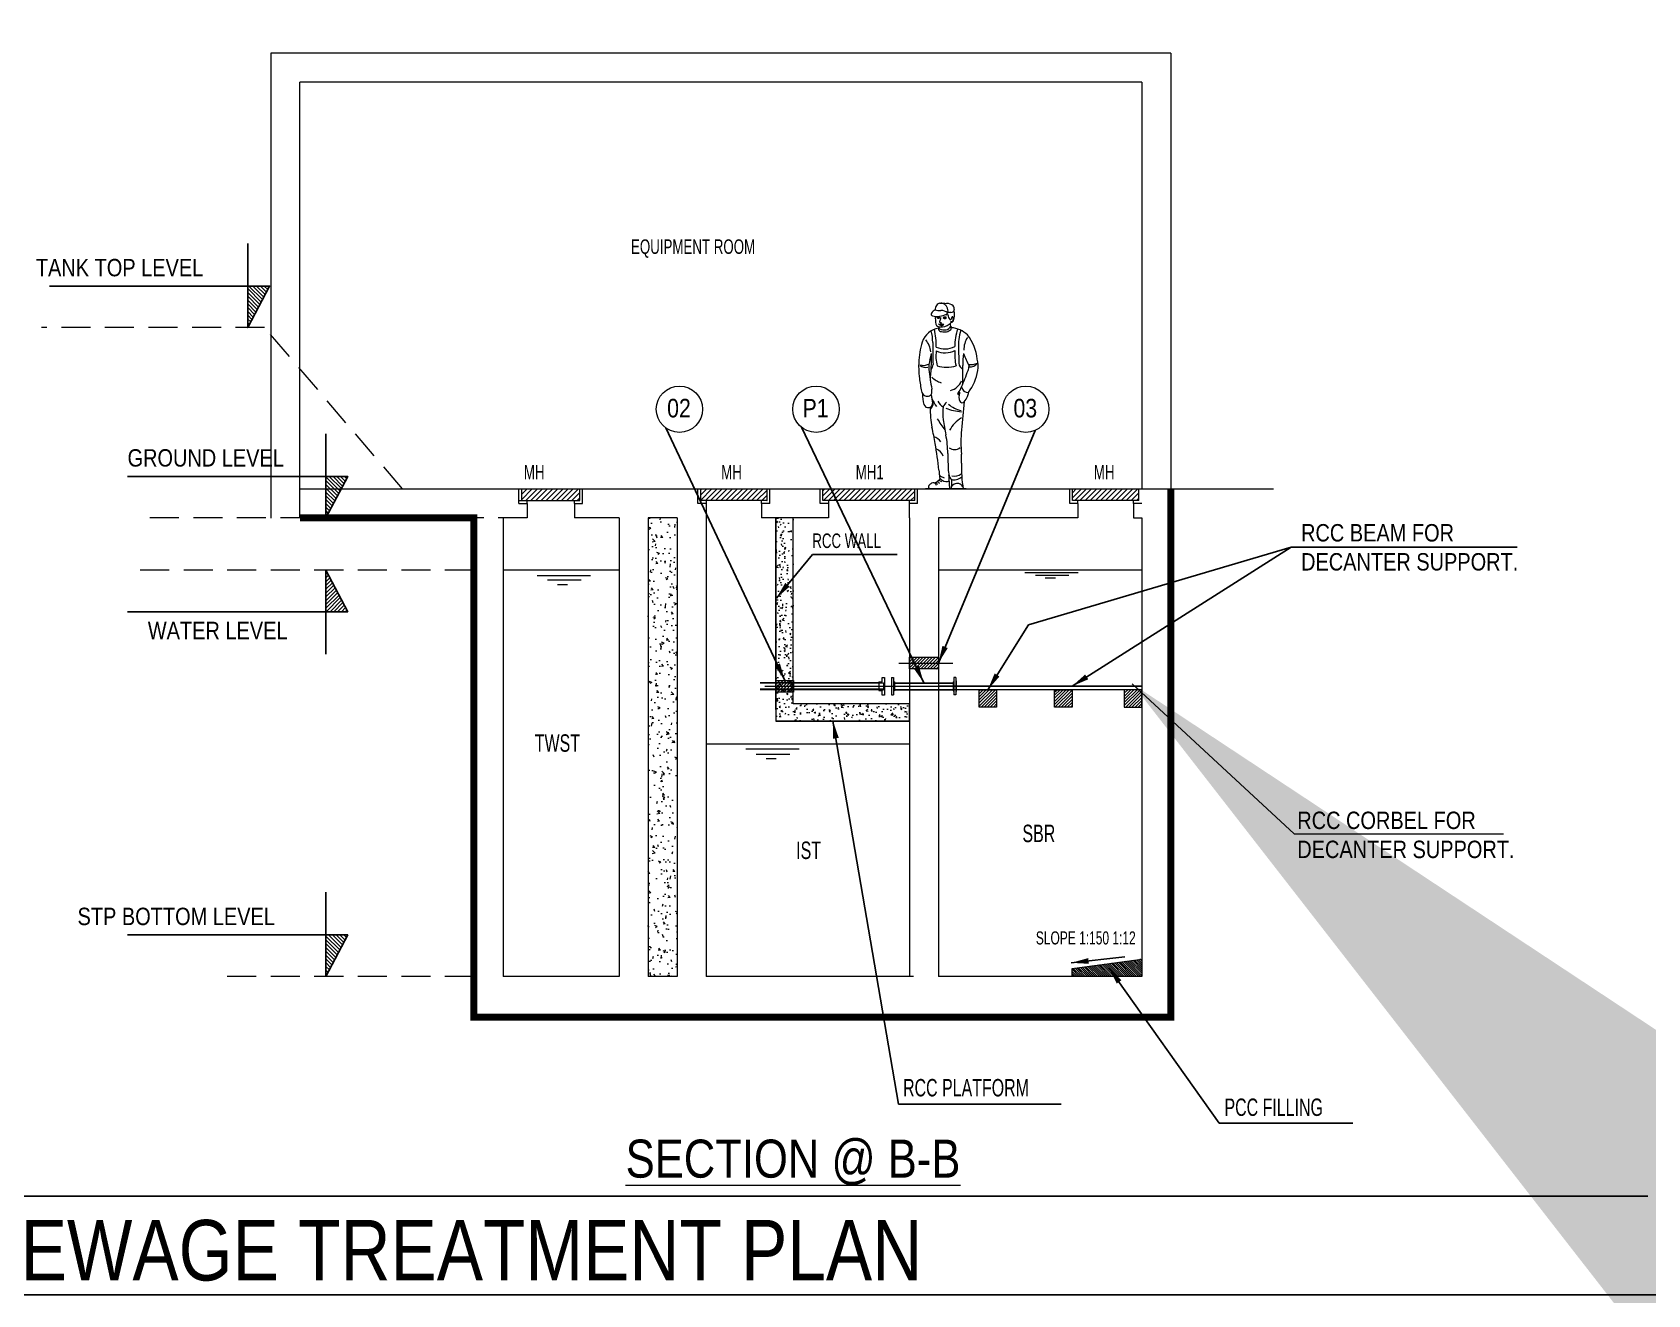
# Model space of a CAD drawing. Header units: metres. Extents: x 385023 to 385532, y 1408468 to 1408621.
# Drawn here: x 385059.94 to 385095.2, y 1408468.84 to 1408496.41 of the extents above; entities that cross this region are included whole.
import ezdxf
from ezdxf.enums import TextEntityAlignment as Align

# ---------------------------------------------------------------- set-up
doc = ezdxf.new("R2010")
doc.units = ezdxf.units.M
doc.header["$MEASUREMENT"] = 0
for name, pattern in [('CENTER', [50.79999999999998, 31.75, -6.349999999999998, 6.349999999999998, -6.349999999999998]), ('CENTER2', [1.125, 0.75, -0.125, 0.125, -0.125]), ('DASHED', [0.75, 0.5, -0.25]), ('HIDDEN', [0.375, 0.25, -0.125])]:
    doc.linetypes.add(name, pattern=pattern)
doc.layers.add('Dim', color=1, linetype='Continuous')
doc.layers.add('SDA_LEVELS', color=20, linetype='Continuous')
for name, color, linetype, lineweight in [('MEP INPUT', 3, 'Continuous', 0), ('SDA_X LINES', 8, 'HIDDEN', 9), ('STP', 7, 'Continuous', 30)]:
    doc.layers.add(name, color=color, linetype=linetype, lineweight=lineweight)
doc.styles.add('AR', font='ARIALN.TTF')
doc.styles.add('Roman', font='ARIALN.TTF')
doc.styles.add('ROMANS', font='ARIALN.TTF', dxfattribs={"height": 350})
doc.styles.get("Standard").update_dxf_attribs({"font": 'ARIALN.TTF', "height": 0.35})
doc.styles.add('style2', font='ARIALN.TTF', dxfattribs={"height": 8})
doc.dimstyles.new('ISO-25', dxfattribs={"dimtxt": 2.5, "dimasz": 2.5, "dimexe": 1.25, "dimexo": 0.625, "dimtad": 1, "dimtxsty": 'Standard', "dimcen": 2.5, "dimadec": 0, "dimazin": 2, "dimtfac": 1, "dimtdec": 0, "dimtofl": 0, "dimtmove": 0, "dimatfit": 0, "dimfxl": 0, "dimtzin": 0, "dimarcsym": 0})
doc.dimstyles.new('STANDARD_WS', dxfattribs={"dimtxt": 200, "dimasz": 220, "dimexe": 100, "dimexo": 100, "dimgap": 100, "dimtad": 0, "dimtih": 1, "dimtoh": 1, "dimdec": 0, "dimzin": 0, "dimdsep": 46, "dimtxsty": 'Standard', "dimcen": 0.09, "dimclrd": 5, "dimclre": 5, "dimclrt": 5, "dimadec": 0, "dimazin": 0, "dimtfac": 1, "dimtdec": 0, "dimtofl": 0, "dimtmove": 0, "dimatfit": 3, "dimfxl": 0, "dimtolj": 1, "dimtzin": 0, "dimlwd": -1, "dimlwe": -1, "dimarcsym": 0})
pattern_1 = [(45, (0, -20.77518486228473), (-0.0220970869120796, 0.0220970869120796), [])]
pattern_2 = [(45, (0, -20.77518486228473), (-0.0132582521472478, 0.0132582521472478), [])]

# ---------------------------------------------------------------- blocks, each defined once
blk = doc.blocks.new('A$C78111131')
at = {"layer": 'SDA_LEVELS'}
h = blk.add_hatch(dxfattribs=at)
h.set_pattern_fill('ANSI31', color=256, scale=10, style=0)
h.set_pattern_definition([(45, (-258.7326897261664, 0), (-22.45064030267288, 22.45064030267288), [])])
h.paths.add_polyline_path([(-258.7326897261664, 491.3862268441588), (0, 1.137e-13), (0, 491.3862268441588)])
blk.add_lwpolyline([(0, 995.4581266079331), (0, 0), (-258.7326897261664, 491.3862268441588), (2344.986231442075, 491.3862268441588)], dxfattribs=at)
blk = doc.blocks.new('*U575')
for p, q in [((-26.00000000000003, -46.04999999999999), (-26.00000000000003, 46.04999999999999)), ((-24.00000000000006, 46.04999999999999), (-26.00000000000003, 46.04999999999999)), ((-24.00000000000003, 75), (-6.500000000000013, 75)), ((-24.00000000000006, -75), (-24.00000000000003, 75)), ((-6.500000000000028, -75), (-6.500000000000013, 75)), ((0, 39), (-6.500000000000013, 39)), ((-1.42e-14, -39), (0, 39)), ((-24.00000000000003, -46.04999999999999), (-26.00000000000003, -46.04999999999999)), ((-24.00000000000006, -75), (-6.500000000000028, -75)), ((-1.42e-14, -39), (-6.500000000000013, -39))]:
    blk.add_line(p, q)
blk = doc.blocks.new('PUDD')
at = {"color": 1, "linetype": 'CENTER', "ltscale": 50}
blk.add_line((844932.9942566887, 20616.5), (845642.9942566886, 20616.5), dxfattribs=at)
at = {"color": 0}
for p, q in [((845053.9658221734, 20646.5), (845559.6812576784, 20646.5)), ((845053.9658221734, 20643.5), (845559.6812576784, 20643.5)), ((845053.9658221734, 20589.5), (845559.6812576784, 20589.5)), ((845053.9658221734, 20586.5), (845559.6812576784, 20586.5))]:
    blk.add_line(p, q, dxfattribs=at)
at = {"xscale": -1, "rotation": 180}
blk.add_blockref('*U575', (845053.9658221734, 20616.50000000001), dxfattribs=at)
at = {"rotation": 180}
blk.add_blockref('*U575', (845559.6812576784, 20616.50000000001), dxfattribs=at)
blk = doc.blocks.new('fl 50')
at = {"color": 7}
for p, q in [((408419.0659637806, -361115.1868410292), (408419.0659637806, -360963.1868410292)), ((408466.0659637806, -361009.1868410292), (408426, -361009.1868410292)), ((408426, -361069.1868410292), (408426, -361009.1868410292)), ((408466.0659637806, -361069.1868410292), (408426, -361069.1868410292)), ((408466.0659637806, -361001.1868410292), (408439.0659637804, -361001.1868410292)), ((408466.0659637806, -361077.186841029), (408439.0659637804, -361077.186841029)), ((408466.0659637806, -361077.186841029), (408466.0659637806, -361001.1868410292))]:
    blk.add_line(p, q, dxfattribs=at)
at = {"color": 1, "linetype": 'CENTER2', "ltscale": 20}
blk.add_line((408493.5, -361039.1868410292), (408397, -361039.1868410292), dxfattribs=at)
at = {"color": 7}
blk.add_lwpolyline([(408439.0659637804, -361077.186841029), (408439.0659637804, -361115.1868410292), (408419.0659637806, -361115.1868410292), (408419.0659637806, -360963.1868410292), (408439.0659637804, -360963.1868410292), (408439.0659637804, -361001.1868410292)], dxfattribs=at)
blk = doc.blocks.new('MAN')
at = {"color": 8}
for p, q in [((74572.83054678938, 30704.60762695648), (74573.83460982569, 30691.80808009818)), ((74490.59972889215, 29942.98294976406), (74484.89818910934, 29952.97908446618)), ((74497.3605704052, 29933.54652690567), (74490.59972889215, 29942.98294976406)), ((74508.02321959153, 29941.58406328276), (74504.34699039586, 29946.22263985739)), ((74423.82952017017, 28979.97103080392), (74834.87467604557, 28979.97103080392))]:
    blk.add_line(p, q, dxfattribs=at)
at = {"color": 8, "extrusion": (0, 0, -1)}
for centre, major_axis, ratio, start_param, end_param in [((74695.50963100657, 30736.76489709929), (-44.1956950712152, 148.7653192540861), 0.9999999999620216, 4.586896136414224, 5.260751275617647), ((74615.62660595827, 30785.3794132942), (50.93492058524194, 50.93492058524194), 0.9999999999836391, 3.861124234198206, 4.491729251765133), ((74576.14481529644, 30792.40873208881), (24.37181625234363, 24.37181625234363), 0.9999999999662543, 2.28997806030963, 3.578478977191923), ((74625.46984808572, 30739.33568795264), (77.9540048646684, 77.9540048646684), 0.999999999987638, -1.481497640355314, -0.8161739926651543), ((74583.68011948891, 30642.57160479814), (6.141557467012128, 115.4019269551334), 0.9999999996838548, -0.0986538682415241, 0.1617572077051983), ((74694.49213302188, 30768.64006868802), (-86.90432606711569, 6.727444999624442), 0.9999999999491866, -0.2288414771098453, 0.460166979779531), ((74589.65591171064, 33985.46260980011), (-70.22190293529799, 3135.316826757207), 0.9999999986396264, 3.132002930635366, 3.153647602032589), ((74678.86168894783, 30787.45734878868), (-44.8706829808966, 44.8706829808966), 0.99999999995235, 0.2072780567903942, 0.8217725723852961), ((74688.99809357576, 30950.54482590832), (-18.53477611492075, 173.5211591217125), 0.999999999823716, 2.964839519357294, 3.306229717259541), ((74688.30621286161, 30825.89600982197), (-17.76293491534867, 17.76293491534867), 0.9999999998692712, 0.8505195720134786, 1.57827466569022), ((74694.76654421218, 30697.37729892374), (68.02190322483915, 68.02190322483915), 0.9999999998795701, -0.3287158212160055, 0.2010285932333786), ((73991.44812461414, 30414.27655793593), (-88.73450485672512, 540.7904659609893), 0.9999999999258601, 1.405172646072271, 1.73558163625608), ((74609.40211304702, 30695.23898318649), (39.43425625529121, 39.43425625529122), 0.9999999999790476, 3.26053402843363, 4.121410803900761), ((74570.98151127303, 30665.021059739), (-4.870796227001465, 4.870796227001465), 0.9999999999788798, 3.050427072187927, 4.831330355275236), ((74603.40874957347, 30600.90821305715), (20.50735268383352, 20.50735268383352), 0.9999999999950638, 2.998653840473536, 4.173925498723238), ((74633.40457603388, 30696.82639041782), (-48.59977003816948, 48.59977003816948), 0.9999999998764559, 4.484423250239108, 4.929114846543074), ((74568.44871189684, 30667.12955651671), (-7.201121457076492, 7.201121457076492), 0.9999999997983876, 1.939881402595374, 3.050427072242228), ((74579.76262763568, 30620.33877560735), (-1.008660147477729, 1.008660147477729), 0.9999999942578719, 5.560477705227591, 8.891291712059246), ((74512.73766063206, 30642.15300764382), (-50.84749603717522, 50.84749603717522), 0.9999999999765748, 2.262558668862598, 2.669602497160653), ((74632.4371794337, 30636.84780482442), (-38.17982221123502, 38.179822211235), 0.9999999999972768, 4.023052667065176, 5.180132548530311), ((74547.08004991763, 30731.6303231144), (-43.22440764858236, 43.22440764858236), 0.999999999994676, 2.279473849110075, 3.223737017254247), ((74673.20851015166, 30731.21438858897), (31.50666330683224, 115.7755217860844), 0.9999999999716042, 2.771733008623879, 3.563596126602611), ((74619.70875099352, 30771.93059797451), (26.50333724829352, 26.50333724829352), 0.9999999999566954, 2.020721153338418, 2.673092642417676), ((74639.82977532834, 30680.21055113763), (-6.246507775018785, 29.98365288822366), 0.9999999998311068, -0.4065315559453207, 0.5318245044206606), ((74638.84725418179, 30717.29211274773), (-14.49503610361623, 14.49503610361623), 0.9999999999641856, 3.521600025322737, 4.871720917124544), ((74718.16361450827, 30925.38285397604), (9.63390134430315, 207.6181853320133), 0.9999999999887632, 2.873832924119013, 3.565037216303849), ((74640.99359871313, 30702.89414331928), (-4.296526667531574, 4.296526667531574), 0.9999999997005319, 5.497787143632404, 11.78097245081199), ((74628.56484504842, 30732.87628926948), (-27.58801589557677, 27.58801589557677), 0.999999999950009, 3.147931415816303, 3.436840914433897), ((74671.70499652304, 30703.22507805988), (48.25217377254967, 48.25217377254967), 0.9999999999806723, 1.889185754266573, 2.711190811461968), ((74769.03141078778, 30886.20591537893), (117.1524016517239, 178.4679651941462), 0.999999992686553, 3.118796746032403, 3.154129064792416), ((74552.99311464891, 30611.93112888426), (135.2909599071003, 62.26633134561231), 0.999999998684088, -0.0427243050843185, 0.0682620709444593), ((74687.29936393403, 30658.80884004996), (-33.20431713344008, 33.20431713344008), 0.9999999999625774, 2.774551722555569, 3.961409461741117), ((74562.95930514537, 30879.73239984602), (-150.9561191234626, 150.9561191234626), 0.9999999943799162, 3.270762584019712, 3.306094902702154), ((74712.77275786042, 30735.52158291504), (27.5880158948293, 27.5880158948293), 0.9999999989357924, 2.783537372951221, 3.072446871828013), ((74687.41913340666, 30663.00191677973), (3.628526214732115, 3.628526214732115), 0.9999999998847481, 0.4223233044719138, 1.753201888404401), ((74704.83564254323, 30682.25263485178), (-21.65684995263269, 21.65684995263269), 0.9999999999863659, 0.3961592613922582, 1.334515321675061), ((74702.58333566651, 30705.09592972935), (4.296526668258903, 4.296526668258903), 0.999999999591876, 3.926990817191303, 10.21017612437089), ((74703.48877497256, 30719.32275094331), (-14.49503610341083, 14.49503610341083), 0.9999999999430268, 2.919453697329045, 4.26957458918193), ((74716.85914191656, 30611.97576827795), (14.00610690459504, 14.00610690459504), 0.999999999974484, 3.355413540966405, 3.9713057984412), ((74701.11331545055, 30601.57853736222), (-0.8731608826111571, 0.4157617401898225), 0.9999999564806644, -0.7793245077411293, 2.340266674397581), ((74668.26730722988, 30594.36636639998), (-24.70860166473901, 24.70860166473901), 0.9999999999516809, 2.330746508605875, 2.773808693812077), ((74684.47518017754, 30595.37406940997), (13.2401700192613, 13.2401700192613), 0.99999999992181, 0.4284641965936214, 0.791730258633138), ((75471.64986388065, 30429.61498692498), (43.36755521709427, 743.7269642565393), 0.9999999999945444, 4.624794068841144, 4.8691193738685), ((74449.3172552833, 30693.96273535357), (202.2874009746174, 202.2874009746174), 0.999999999994157, 0.7006651297614219, 0.9761199238649408), ((74759.80115217768, 30740.39324425772), (-12.88628957055206, 12.88628957055206), 0.9999999999411416, 1.771824919992243, 3.705599838162098), ((74185.76034817897, 30372.91769432143), (243.6951679592214, 100.1902971210885), 0.9999999999604292, -0.1424325171005951, 0.3711208767228937), ((73916.37303943053, 30412.40045133472), (580.9336270360948, 78.84425295857339), 0.9999999999462228, -0.151377388768299, 0.1667830549648472), ((74638.29120171307, 30657.16831823491), (22.05588373483895, 92.52885932332651), 0.9999999999294151, 2.908352722405888, 3.489234242935989), ((74638.39451580548, 30792.92915588483), (-20.01905049774659, 230.0125936298043), 0.9999999997435184, 3.034463089974723, 3.229169469146346), ((74678.26653146422, 30589.92957064003), (-16.97330458389475, 16.97330458389475), 0.9999999999578773, 2.773808693817394, 3.733045438453007), ((67685.79172699392, 30458.77380879835), (7075.933409557342, 44.56978528650067), 0.9999999998857064, 0.0070414808881218, 0.0382225739806679), ((75293.9722015863, 30453.12261187337), (31.58093428600277, 531.1707983111581), 0.9999999999180693, 4.653746339529895, 4.881637296602467), ((75009.04842235759, 30332.43038194865), (-193.6277871943664, 126.0224286286865), 0.9999999999816752, -0.4532120353224086, 0.1231747785921646), ((74518.42267928325, 30218.84220236406), (-152.4780471321363, 152.4780471321363), 0.999999999997278, 5.279276169547164, 5.822662365306857), ((73546.44074637123, 30682.05808816903), (-874.2622372119587, 411.2890066348565), 0.9999999998321882, 3.059722393352013, 3.200414061848339), ((73921.02862268739, 30252.91939416394), (64.58841135313804, 534.1936223637464), 0.999999999991684, 1.281058336549225, 1.503030105852556), ((58231.39737681166, 30912.72283935041), (571.0049028100605, 16269.19564446215), 0.9999999986027216, 1.567600804816707, 1.576694461232794), ((74095.31646407448, 30328.05333343387), (-442.7819008451755, 40.13090824231198), 0.9999999999565526, 2.946676876028594, 3.296652219869702), ((74636.87361883982, 30572.59436879546), (-156.7515888610522, 156.7515888610521), 0.999999999997996, 3.509893829392185, 4.391892913483361), ((74639.32717030175, 30624.52746157959), (-211.1881860658231, 100.3686823270445), 0.999999999989996, 3.8844784534234, 4.709973592591333), ((74289.52289371431, 30320.74687284656), (-435.16400135139, 64.45798725963495), 0.9999999999609216, 2.88252708420777, 3.225555816639952), ((75430.70374642365, 30490.73279841111), (-176.7075416686422, 650.6228186949468), 0.9999999998436369, 4.665351679130429, 4.757761055912118), ((74556.2723373273, 30208.46950905636), (-82.6901291270038, 230.2700018119995), 0.9999999999771424, 1.603318089644008, 2.014445233456886), ((74392.71600346692, 30314.63599474594), (75.30983177244016, 75.30983177244016), 0.9999999999635684, 2.320816647382554, 3.238652914528608), ((74382.78524627961, 30421.56247736752), (-186.1399156870141, 32.58820974933277), 0.9999999999412152, 4.434432683131932, 4.931808922775752), ((74568.46122727223, 30235.51294822112), (-36.95974186169376, 170.1661935307362), 0.9999999999126602, 4.559469672431244, 4.837548730023006), ((76170.73636186548, 30775.84786792338), (1739.077318555574, 673.4747377178853), 0.9999999998694504, 3.086721003682948, 3.181937027017203), ((76466.89016965457, 30139.40492567845), (2010.134051496178, 27.9750891128302), 0.9999999998160995, 3.103550962492226, 3.197925951883866), ((74424.52957417496, 30248.73972830043), (34.04076529443341, 63.98145321658268), 0.9999999999653048, 1.122826611076113, 2.187220761042071), ((74622.16819188424, 30527.10861172393), (0, 321.6181720825842), 0.9999999999848366, 2.839850027910092, 3.443335279269493), ((74829.35243191809, 30230.64618858561), (50.29551310722486, 50.29551310722486), 0.9999999999494124, 3.1673598162275, 3.95891468898886), ((72632.64582295768, 30399.31875809148), (-2152.099237846246, 333.1821642860508), 0.9999999999361041, 3.086884422299444, 3.179093230704459), ((74852.78342885576, 30329.38824879617), (-103.055135789831, 19.72329769678607), 0.9999999999764804, 4.160856688189795, 5.021202037725677), ((74834.68083744921, 30284.88268446602), (-57.54228646477724, 57.54228646477722), 0.9999999999983544, 3.207952975792365, 4.241742992245024), ((72788.55677901262, 30343.21562385425), (-2102.636491236713, 280.835351831155), 0.9999999997074744, 3.117704191347385, 3.182454918488333), ((74023.50399829129, 30216.33556880668), (-879.9069162130928, 5.41857033102825), 0.9999999999291991, 3.096204912224495, 3.253504422922233), ((74405.24577658303, 30018.76136720978), (-47.34996284419518, 47.34996284419518), 0.9999999999730793, 2.520892313404521, 3.992592980746823), ((74534.15891660616, 29963.83419981093), (130.374899357943, 30.22356374313218), 0.9999999998224693, 2.970138470402527, 3.280416335727398), ((74625.30093236877, 30133.13208889083), (118.4356760254636, 118.4356760254636), 0.9999999999975961, 2.609586122075569, 3.537965975872829), ((74757.92188916408, 30121.98659280181), (-218.1664461405485, 218.1664461405485), 0.9999999999814916, 4.891677268680215, 5.119404489317131), ((74503.17167774827, 29936.84495321527), (4.795655455357366, 4.79565545535737), 0.9999999999331868, 0.011722521612819, 1.822244089721524), ((74863.64526993275, 29967.71149625495), (92.91575340865215, 17.91693979232513), 0.9999999999104491, 2.93976882814892, 3.523182967449808), ((74542.3665627116, 29928.38788908587), (48.81509912112364, 319.1100941081549), 0.9999999999443954, 1.384886478725945, 1.728593217887693), ((74591.16872662544, 29987.88723278657), (-138.3868062227376, 138.3868062227376), 0.9999999999750816, 4.765322862273608, 5.098536304829488), ((50212.29280173458, 27379.93468529225), (24242.67564883147, 2370.967567694046), 0.9999999995075808, -0.0044461738519621, 0.007284501178380001), ((74432.17192838392, 30295.62358455599), (528.1726936473766, 108.9246482308121), 0.9999999999413419, 1.399565479611518, 1.699667296593574), ((74504.24411843023, 29940.49108089), (6.914118290860936, 6.914118290860936), 0.9999999999795172, 2.110404680665303, 3.137180944353692), ((74602.60082760133, 29913.94178585202), (84.0606698996791, 84.0606698996791), 0.9999999999869008, 1.207153315870292, 1.897356447951557), ((74173.75287932955, 29738.76179761678), (-39.44617940768248, 484.7599884477257), 0.9999999999474608, 1.510478784865093, 1.778449834662983), ((74429.035013991, 30024.84624557808), (258.1094084141777, 258.1094084141777), 0.9999999999954386, 1.177774649414904, 1.416213056292545), ((74833.05828072554, 29845.95638848894), (-54.48018980766273, 54.48018980766273), 0.9999999999883711, 4.64852605258859, 5.847051498003304), ((74806.69263266638, 29843.83565651306), (-17.3144240214059, 41.86285885772218), 0.9999999999470376, 2.272563223454629, 5.219196314804988), ((76230.0405712729, 29679.95427799463), (292.4108135382742, 1448.840297678323), 0.9999999998830208, 4.627873329478996, 4.656956032562535), ((74935.66913751377, 29867.2674008073), (-163.0752578754883, 48.72522442906532), 0.99999999979662, -0.1466302666207884, 0.0907974904701177), ((74817.70760354825, 29968.50675133854), (52.2545997344933, 17.79827053063308), 0.9999999999716704, 1.098969969068787, 2.735949622381678), ((74296.63138189405, 29407.02694350347), (238.6267983448937, 238.6267983448937), 0.9999999999759076, -0.237420255187385, 0.2782312511450682), ((70644.9204862719, 30318.0020174259), (706.8965323063022, 4000.157124935444), 0.9999999996954732, 1.554241726765655, 1.592293823693776), ((74221.1985630361, 29729.73236657918), (86.43348176444317, 556.7436050419916), 0.9999999999270328, 1.472148732370031, 1.647470431312702), ((73056.8485436929, 29446.27787489683), (-1004.461830997246, 1004.461830997246), 0.9999999999965479, 2.265987643142954, 2.438786170822863), ((75616.51715319097, 29328.78346872941), (218.2610474298101, 982.978597130171), 0.9999999999872305, 4.502574234596943, 4.690302064409746), ((74784.04048450716, 29388.02352496475), (86.71293597589842, 86.71293597589843), 0.9999999999987857, 4.491360745131554, 5.209438333066965), ((77312.06987299262, 29003.76611279563), (-2572.343433684738, 450.9361800481652), 0.9999999999255337, -0.0073919406512997, 0.0571544535969564), ((75217.92636014572, 29269.13101633505), (747.6127888088757, 16.90730568275958), 0.999999999862088, 3.125402579298913, 3.247517920135852), ((74542.80084782891, 29465.78645875916), (-86.08099554382771, 24.66828584651846), 0.999999999985048, 3.785865570398309, 5.125840511853583), ((70305.68458798394, 29374.88802505523), (-4301.361066498039, 153.9224819291057), 0.9999999997520712, 3.114504328555891, 3.154466462179984), ((80100.95681594923, 28536.09118289367), (-5384.270411649371, 772.4462318385739), 0.9999999996470592, -0.0260544006645018, 0.0236552213240262), ((74541.59705481544, 29211.8884402258), (-73.62447313987478, 73.62447313987478), 0.9999999999991541, 3.650695177720244, 4.622186976973727), ((74403.32533082418, 29175.40853409335), (-142.5674758824461, 142.5674758824461), 0.9999999999929938, 2.40483763522439, 2.770556972556792), ((74120.59854126029, 29184.68772500992), (408.7308058306245, 408.7308058306247), 0.9999999999806204, 0.8142596118882643, 0.9025702670415868), ((74506.41410836444, 28981.94926132128), (36.61756619627728, 36.61756619627728), 0.9999999999512894, 4.272668976918439, 5.342342762452441), ((74545.97641456366, 29186.97581732884), (-14.07958480303808, 114.2712845284428), 0.9999999999861028, 3.158579269725478, 4.000171795108871), ((74513.06934935464, 28967.35813090071), (-47.63708760289093, 47.63708760289091), 0.9999999999891938, 0.5658446477770472, 1.289355652489748), ((74564.49728497356, 29308.49728830025), (-163.551550094476, 163.551550094476), 0.999999999947584, 3.329110114375924, 3.570743407826902), ((74328.07319271617, 29517.7353896448), (-358.1375997910661, 434.9251642755921), 0.999999999355498, 3.132253603377321, 3.187656040358581), ((74665.22919297269, 29093.70648548991), (-28.15715575532184, 28.15715575532184), 0.9999999999329476, 3.00598869456895, 3.731297724453732), ((74700.63961788692, 29080.52194101416), (7.909350481066644, 7.909350481066644), 0.9999999999572264, 2.919394227118915, 4.09896574208872), ((74059.53882454762, 29191.87514335528), (86.22965624543134, 633.6738231836114), 0.9999999994925486, 1.552720235336654, 1.607523056692337), ((74668.31002766505, 29080.9166012542), (-35.19438013933971, 35.19438013933971), 0.9999999998947554, 2.824932709439972, 3.430035472551993), ((74570.92213913852, 28875.08291474969), (-163.8925962715758, 163.8925962715758), 0.9999999999054388, 1.348597900245209, 1.486140100020661), ((74632.98895728268, 29073.35176689789), (-67.61785805944184, 67.61785805944184), 0.9999999998941592, 2.617947012505694, 2.915696454012176), ((74748.71749243751, 29085.85142563522), (-31.08759868418593, 31.08759868418593), 0.9999999999130015, 3.945408561814288, 4.627732753604424), ((74649.61783202976, 29074.04487464443), (66.81041748158515, 66.81041748158515), 0.9999999998167248, 1.120115327908173, 1.415725364361127), ((74774.38897120446, 28999.4352096194), (-20.50100423985619, 20.50100423985619), 0.9999999999769354, 1.837495186823008, 3.092216953144245)]:
    blk.add_ellipse(centre, major_axis=major_axis, ratio=ratio, start_param=start_param, end_param=end_param, dxfattribs=at)
at = {"color": 8, "extrusion": (0, 0, -0.9999999999999998)}
for centre, major_axis, ratio, start_param, end_param in [((74640.67050428553, 30772.75656024605), (25.92907398955777, 25.92907398955777), 0.9999999998178681, 2.826007803474608, 3.436337781466531), ((74672.70742606424, 30671.07235851005), (74.55635539909817, 74.55635539909817), 0.9999999999893684, -1.430598157369124, -0.7271732717160129), ((74665.62709304743, 30796.62196232058), (34.59739458612123, 34.59739458612123), 0.9999999999802645, 4.273999195155906, 5.044167614478888), ((74682.66808959523, 30798.85125251353), (-35.7044758798412, 35.7044758798412), 0.9999999999209007, 1.270236705199242, 1.765874886617361), ((74672.06390772812, 30787.34727256798), (46.53348500962773, 46.53348500962773), 0.9999999999796664, 0.1395173121517617, 0.8468525386670959), ((74565.4299243582, 30679.56634524331), (9.257052204179947, 9.257052204179947), 0.9999999998533616, 2.684376014428621, 3.512719174457597), ((74588.17256826772, 30703.33672277496), (13.00935537039834, 13.00935537039834), 0.9999999998020891, 2.441116093567308, 3.249776460152939), ((74674.01914122008, 30661.94885688514), (24.42709814556705, 24.42709814556707), 0.9999999999511476, 1.390665955146871, 3.209710610613055), ((74656.85901638359, 30673.53630740807), (25.04889619656449, 25.04889619656449), 0.9999999999344596, 2.057054678147931, 2.609365715590058), ((74679.15494624205, 30607.01863380388), (24.57301422274384, 24.57301422274384), 0.9999999999700041, -1.13356638986176, -0.7145074556056124), ((74677.58747531338, 30677.28092875011), (15.88723095298077, 15.88723095298077), 0.9999999999341823, 1.753201888479526, 2.594069936479083), ((74743.44812234543, 30709.65085830406), (-46.05339681537172, 46.05339681537172), 0.9999999999880718, 5.023725909183868, 5.448557234677637), ((74690.17948745428, 30704.79742398352), (45.03763228071244, 45.03763228071244), 0.9999999999896408, 2.162693861482297, 2.491045688746984), ((74675.86659906857, 30400.48355446248), (141.3875478047339, 141.3875478047339), 0.9999999999912718, -0.6496819243883247, 0.4839718760016592), ((74092.23716691934, 30219.0333345668), (799.2118566671132, 138.5801782422009), 0.9999999999806276, -0.1297373333136136, 0.1324592525571808), ((74819.26979075237, 30258.27933882416), (487.1724853356579, 177.6945426056133), 0.9999999999751079, 2.859372455131922, 3.324376812386074), ((74403.08852921851, 29905.35944549607), (93.17674256786479, 19.79476663457591), 0.999999999968824, -0.1967061285801583, 0.6726014126611691), ((74804.50539386325, 29981.32614270091), (-52.04630649999053, 52.0463064999905), 0.9999999999700988, 2.418813370585442, 3.126882155745427), ((74465.01246086933, 29874.42667562381), (18.41034723290241, 18.41034723290241), 0.9999999999781416, 1.248668516519291, 3.194526535492827), ((73320.31881092355, 29779.66614964098), (-1465.118038648834, 40.42153610339735), 0.9999999995560188, 3.097652985505621, 3.169381523401155), ((74757.64010672696, 29280.61602711544), (-74.94377773774045, 74.94377773774045), 0.9999999999739476, 5.769686466217184, 6.78305172612284), ((74525.50726999395, 28978.47234976344), (36.71656368036282, 36.71656368036282), 0.9999999999896749, -0.3880384531773362, 0.7565317715737301), ((74554.23852090031, 29109.03273817391), (25.99016843930288, 25.99016843930288), 0.9999999999012756, 1.199760645792429, 2.250587064755902), ((74752.83207019098, 29035.17735147342), (-184.4608140582664, 4.330056683840956), 0.9999999999403502, -0.1968522410851801, 0.2084198651014983), ((74625.65428060344, 29120.39011371002), (47.36028929722607, 47.36028929722607), 0.9999999999793536, 1.713382902043002, 2.849731991229656), ((74746.59457717517, 28970.59978967399), (13.85831127174522, 69.94705266805951), 0.9999999996861076, -0.1771749900985073, 0.1929727831446413), ((74753.52307882212, 28987.52420677483), (37.49008093186519, 37.49008093186519), 0.99999999984464, -0.3968326455565192, 0.2666988600751303)]:
    blk.add_ellipse(centre, major_axis=major_axis, ratio=ratio, start_param=start_param, end_param=end_param, dxfattribs=at)
at = {"color": 8, "extrusion": (0, 0, -0.9999999999999999)}
for centre, major_axis, ratio, start_param, end_param in [((74596.12195574174, 30338.84552116558), (-87.71744012120571, 251.4879604896763), 0.9999999999725482, -0.4314349402626478, 0.2547396798926191), ((74563.74879852548, 30705.19889016502), (-5.816015309011653, 7.000122148591517), 0.9999999948459481, -0.7879215947135289, 2.329076985381166), ((74463.19842593798, 30642.10926522181), (26.99803828256497, 114.0110595541771), 0.9999999979589158, 1.524399428083034, 1.633703923135414), ((74641.63380051084, 30732.28959796444), (143.2556837850662, 44.06026782887077), 0.9999999999491024, 1.509014944879997, 1.965239744813859), ((74691.3052361054, 30600.39129809902), (-6.319490434570986, 6.319490434570985), 0.9999999999603005, 2.258766158237527, 3.566827867065811), ((74779.45099323668, 30242.36581784353), (-51.40754260582193, 464.7505386854845), 0.9999999999962949, -1.363586148031028, -0.7964076824677035), ((78946.04389575362, 30392.45926456951), (4167.709435468474, 221.5297019902956), 0.999999999858298, 3.116928118253427, 3.183017531929547), ((74547.18926889874, 30379.50561571733), (-175.0799601507344, 308.7726521835751), 0.9999999999715301, 2.972308256796391, 3.28404126550616), ((74430.9014502918, 30022.11924734205), (-107.0261874986116, 231.6480234013122), 0.9999999999441213, 2.832091215199618, 3.400376699527106), ((74509.38777328149, 29740.81108759955), (131.4940985906948, 91.7311079914524), 0.9999999998747837, -0.1788059047929422, 0.1811025305491729), ((73598.91882473842, 30375.37541845307), (705.6030178068994, 1106.971937626034), 0.9999999998657818, 1.555432573876573, 1.660484850762085), ((73170.66233548017, 29189.65466920711), (142.5320991163561, 1293.17100041184), 0.9999999999545385, 1.422219081898339, 1.622897267424546), ((80617.58938589187, 28687.42348506168), (363.6470918627628, 6024.298090546171), 0.9999999991161888, 4.700590778413169, 4.724374852183869)]:
    blk.add_ellipse(centre, major_axis=major_axis, ratio=ratio, start_param=start_param, end_param=end_param, dxfattribs=at)
blk = doc.blocks.new('A$C49351B01')
at = {"layer": 'Dim', "linetype": 'HIDDEN', "lineweight": 18}
h = blk.add_hatch(dxfattribs=at)
h.set_pattern_fill('ANSI31', color=256, scale=0.25, style=0)
h.set_pattern_definition(pattern_1)
h.paths.add_polyline_path([(18.81502801148025, -13.18267737128425), (18.81502801148025, -13.28330814055752), (19.3157972423084, -13.28330814055752), (19.3157972423084, -13.18267737128425)])
h = blk.add_hatch(dxfattribs=at)
h.set_pattern_fill('ANSI31', color=256, scale=0.25, style=0)
h.set_pattern_definition(pattern_1)
h.paths.add_polyline_path([(20.92836689416589, -13.18267737128425), (20.92836689416589, -13.28330814055752), (20.35605920173265, -13.28330814055752), (20.35605920173265, -13.18267737128425)])
h = blk.add_hatch(dxfattribs=at)
h.set_pattern_fill('ANSI31', color=256, scale=0.25, style=0)
h.set_pattern_definition(pattern_1)
h.paths.add_polyline_path([(22.19996420745309, -13.18267733193588), (22.19996420745309, -13.28330810120914), (21.40915651506083, -13.28330810120914), (21.40915651506083, -13.18267733193588)])
h = blk.add_hatch(dxfattribs=at)
h.set_pattern_fill('ANSI31', color=256, scale=0.25, style=0)
h.set_pattern_definition(pattern_1)
h.paths.add_polyline_path([(24.12990535560101, -13.18267737128425), (24.12990535560101, -13.28330814055752), (23.5575976634006, -13.28330814055752), (23.5575976634006, -13.18267737128425)])
at = {"layer": 'MEP INPUT', "lineweight": 0}
h = blk.add_hatch(dxfattribs=at)
h.set_pattern_fill('AR-CONC', color=8, scale=0.03, style=0)
h.set_pattern_definition([(130, (960.907248102974, -106.9784792310989), (-0.215178054780226, -0.0188256404947785), [0.0225, -0.2475]), (185, (960.907248102974, -106.9784792310989), (0.0416254000839, 0.2256576401100035), [0.018, -0.198]), (79.5486, (960.8893165987993, -106.9800480330328), (-0.1735528145142064, 0.2068318626182861), [0.0191220569999999, -0.2103426335999988]), (133.8158, (960.907248102974, -106.918479231043), (-0.3201723145876933, -0.0496557042987054), [0.03375, -0.3712499999999998]), (83.3644, (960.8805670793823, -106.9226172232034), (-0.280398811664611, 0.2922353612701325), [0.0286830863999995, -0.3155138999999913]), (188.8157999999998, (960.907248102974, -106.918479231043), (-0.2803985835400881, 0.2922355802775974), [0.027, -0.297]), (159, (960.8772481028298, -106.9334792309406), (-0.1790721156355385, -0.1207856671996016), [0.0225, -0.2475]), (214, (960.8772481028298, -106.9334792309406), (-0.0729945995764745, 0.2175450135140559), [0.018, -0.1979999999999999]), (108.5485999999999, (960.862325432974, -106.9435447127058), (-0.252066788574447, 0.0967591490129857), [0.019122057, -0.2103426335999999]), (142.5, (960.907248102974, -106.9784792310989), (-0.0036479565951872, 0.0998681561493935), [0, -0.1956, 0, -0.201, 0, -0.19875]), (172.5, (960.907248102974, -106.9784792310989), (-0.0789208612326446, 0.118323513564708), [0, -0.1145999999999999, 0, -0.1910999999999999, 0, -0.07575]), (212.5, (960.9741481029503, -106.9784792310989), (-0.1601467308517227, -0.0067664615203139), [0, -0.0749999999999985, 0, -0.2339999999999969, 0, -0.3104999999999939]), (222.5, (961.0041481028037, -106.9784792310989), (-0.1749558508027158, 0.0300314946996953), [0, -0.0975, 0, -0.1554, 0, -0.2205])])
h.paths.add_polyline_path([(19.90375150946937, -17.38267737123769), (20.15375150946937, -17.38267737123769), (20.15375150946937, -13.43267737128426), (19.90375150946937, -13.43267737128426)])
h = blk.add_hatch(dxfattribs=at)
h.set_pattern_fill('AR-CONC', color=0, scale=0.02, style=0)
h.set_pattern_definition([(50, (-779.6923119761908, -44.50417737112966), (0.1434520365201507, -0.012550426996519), [0.015, -0.165]), (355, (-779.6923119761908, -44.50417737112966), (-0.0277502667226, 0.1504384267400024), [0.012, -0.132]), (100.4514, (-779.6803576402292, -44.50522323916319), (0.1157018763428043, 0.1378879084121907), [0.0127480379999998, -0.1402284223999963]), (46.1842, (-779.6923119761908, -44.46417737132523), (0.2134482097251289, -0.0331038028658036), [0.0225, -0.2475]), (96.63559999999993, (-779.6745246271878, -44.46693603261027), (0.1869325411097407, 0.1948235741800884), [0.0191220575999996, -0.2103425999999963]), (351.1842000000001, (-779.6923119761908, -44.46417737132523), (0.1869323890267255, 0.1948237201850649), [0.0179999999999999, -0.1979999999999993]), (21, (-779.6723119762303, -44.47417737133454), (0.1193814104236923, -0.0805237781330678), [0.015, -0.165]), (326, (-779.6723119762303, -44.47417737133454), (0.0486630663843164, 0.1450300090093706), [0.012, -0.132]), (71.45140000000002, (-779.6623635296402, -44.48088769251135), (0.168044525716298, 0.0645060993419905), [0.012748038, -0.1402284223999993]), (37.50000000000002, (-779.6923119761908, -44.50417737112966), (0.0024319710634581, 0.0665787707662623), [0, -0.1304, 0, -0.134, 0, -0.1325]), (7.499999999999999, (-779.6923119761908, -44.50417737112966), (0.0526139074884297, 0.0788823423764721), [0, -0.0764, 0, -0.1274, 0, -0.0505]), (327.5, (-779.7369119762135, -44.50417737112966), (0.1067644872344818, -0.004510974346875999), [0, -0.0499999999999998, 0, -0.1559999999999993, 0, -0.2069999999999993]), (317.5, (-779.7569119762323, -44.50417737112966), (0.1166372338684772, 0.0200209964664635), [0, -0.065, 0, -0.1036, 0, -0.147])])
h.paths.add_polyline_path([(22.15327189964745, -15.18317737136621), (22.15327189964745, -15.03317737122651), (21.15350763921896, -15.03317737122651), (21.15350763921896, -13.43267737128426), (21.00350763925388, -13.43267737128426), (21.00350763925388, -15.18317737136621)])
h = blk.add_hatch(dxfattribs=at)
h.set_pattern_fill('ANSI31', color=8, scale=0.15, style=0)
h.set_pattern_definition(pattern_2)
h.paths.add_polyline_path([(22.15327189964745, -14.63267737123769), (22.40327189964745, -14.63267737123769), (22.40327189964745, -14.73267737133082), (22.15327189964745, -14.73267737133082)])
h = blk.add_hatch(dxfattribs=at)
h.set_pattern_fill('ANSI31', color=8, scale=0.15, style=0)
h.set_pattern_definition(pattern_2)
h.paths.add_polyline_path([(21.0052718133972, -14.83267737142395), (21.15527181342049, -14.83267737142395), (21.15527181342049, -14.93267737128426), (21.0052718133972, -14.93267737128426)])
h = blk.add_hatch(dxfattribs=at)
h.set_pattern_fill('ANSI31', color=8, scale=0.15, style=0)
h.set_pattern_definition(pattern_2)
h.paths.add_polyline_path([(22.75375150944609, -14.91267737126563), (22.90375150946937, -14.91267737126563), (22.90375150946937, -15.06267737140533), (22.75375150944609, -15.06267737140533)])
h = blk.add_hatch(dxfattribs=at)
h.set_pattern_fill('ANSI31', color=8, scale=0.15, style=0)
h.set_pattern_definition(pattern_2)
h.paths.add_polyline_path([(23.40375150946937, -14.91267737126563), (23.55375150943445, -14.91267737126563), (23.55375150943445, -15.06267737140533), (23.40375150946937, -15.06267737140533)])
h = blk.add_hatch(dxfattribs=at)
h.set_pattern_fill('ANSI31', color=8, scale=0.15, style=0)
h.set_pattern_definition(pattern_2)
h.paths.add_polyline_path([(24.15375150946938, -14.91267737126563), (24.00375150944609, -14.91267737126563), (24.00375150944609, -15.06267737140533), (24.15375150946938, -15.06267737140533)])
h = blk.add_hatch(dxfattribs=at)
h.set_pattern_fill('ANSI31', color=1, scale=0.1, style=0)
h.set_pattern_definition([(135, (784.531340846939, -83.22204260537055), (0.0088388347648318, 0.0088388347648318), [])])
h.paths.add_polyline_path([(23.55375150943445, -17.38267737123769), (23.55375150943445, -17.31566492314104), (24.15375150946938, -17.23267737133082), (24.15375150946938, -17.38267737123769)])
at = {"color": 0}
blk.add_line((0, -19.27518486228473), (28.51109650919671, -19.27518486228473), dxfattribs=at)
blk.add_lwpolyline([(0, 1.499999999999999), (38.30003295154091, 1.499999999999999), (38.30003295154091, -20.12439936802055), (0, -20.12439936802055)], close=True, dxfattribs=at)
at = {"layer": 'MEP INPUT', "color": 7, "lineweight": 0}
for p, q in [((16.90432328064497, -13.18267737170282), (25.28877384690139, -13.18267737128425, -248.1318969750817)), ((18.79118185761189, -13.30715429442588), (18.79118185761189, -13.18267737128425)), ((18.81502801148025, -13.28330814055752), (18.81502801148025, -13.18267737128425)), ((19.3157972423084, -13.28330814055752), (19.3157972423084, -13.18267737128425)), ((19.33964339600214, -13.30715429442588), (19.33964339600214, -13.18267737128425)), ((20.33221304786429, -13.30715429442588), (20.33221304786429, -13.18267737128425)), ((20.35605920173265, -13.28330814055752), (20.35605920173265, -13.18267737128425)), ((20.92836689416589, -13.28330814055752), (20.92836689416589, -13.18267737128425)), ((20.95221304785963, -13.30715429442588), (20.95221304785963, -13.18267737128425)), ((21.38531036119247, -13.3071542550775), (21.38531036119247, -13.18267733193588)), ((21.40915651506083, -13.28330810120914), (21.40915651506083, -13.18267733193588)), ((22.19996420745309, -13.28330810120914), (22.19996420745309, -13.18267733193588)), ((22.22381036120504, -13.3071542550775), (22.22381036120504, -13.18267733193588)), ((23.53375150947403, -13.30715429442588), (23.53375150947403, -13.18267737128425)), ((23.5575976634006, -13.28330814055752), (23.5575976634006, -13.18267737128425)), ((24.12990535560101, -13.28330814055752), (24.12990535560101, -13.18267737128425)), ((18.79118185761189, -13.28330814055752), (19.3157972423084, -13.28330814055752)), ((18.79118185761189, -13.30715429442588), (18.86272031915877, -13.30715429442588)), ((18.86272031915877, -13.30715429442588), (18.86272031915877, -13.28330814055752)), ((19.26810493445526, -13.30715429442588), (19.26810493445526, -13.28330814055752)), ((19.26810493445526, -13.30715429442588), (19.33964339600214, -13.30715429442588)), ((20.40375150946937, -13.30715429442588), (20.33221304786429, -13.30715429442588)), ((20.92836689416589, -13.28330814055752), (20.35605920173265, -13.28330814055752)), ((20.40375150946937, -13.28330814055752), (20.40375150946937, -17.38267737123769)), ((20.88067458631275, -13.30715429442588), (20.88067458631275, -13.28330814055752)), ((20.95221304785963, -13.30715429442588), (20.88067458631275, -13.30715429442588)), ((21.45684882279756, -13.3071542550775), (21.38531036119247, -13.3071542550775)), ((22.19996420745309, -13.28330810120914), (21.40915651506083, -13.28330810120914)), ((21.45684882279756, -13.28330810120914), (21.45684882279756, -13.43267737128426)), ((22.15227189965816, -13.28330810120914), (22.15227189965816, -13.43267733193588)), ((22.22381036120504, -13.3071542550775), (22.15227189965816, -13.3071542550775)), ((23.60528997113732, -13.30715429442588), (23.53375150947403, -13.30715429442588)), ((24.12990535560101, -13.28330814055752), (23.5575976634006, -13.28330814055752)), ((23.60528997113732, -13.30715429442588), (23.60528997113732, -13.28330814055752)), ((24.0822130479807, -13.30715429442588), (24.0822130479807, -13.28330814055752)), ((24.15375150946938, -13.30715429442588), (24.0822130479807, -13.30715429442588)), ((18.65375150946937, -13.43267737128426), (18.65375150946937, -17.38267737123769)), ((19.65375150946937, -13.43267737128426), (19.26810493445526, -13.43267737128426)), ((19.65375150946937, -13.43267737128426), (19.65375150946937, -17.38267737123769)), ((20.15375150946937, -13.43267737128426), (19.90375150946937, -13.43267737128426)), ((19.90375150946937, -13.43267737128426), (19.90375150946937, -17.38267737123769)), ((20.15375150946937, -13.43267737128426), (20.15375150946937, -17.38267737123769)), ((21.45684882279756, -13.43267737128426), (20.88067458631275, -13.43267737128426)), ((21.00350763925388, -15.08317737127308), (21.00350763925388, -13.43267737128426)), ((21.15350763921896, -14.93317737136621), (21.15350763921896, -13.43267737128426)), ((22.15327189964745, -13.43267733193588), (22.15327189964745, -17.38267733188931)), ((22.40375150946937, -13.43267737128426), (22.40375150946937, -17.38267737123769)), ((23.60677195087345, -13.90538632808838), (23.1485598177257, -13.90538632808838)), ((19.40622061889888, -13.93138632815916), (18.94800848557651, -13.93138632815916)), ((19.32611303104357, -13.96996402470049), (19.03772875588191, -13.96996402470049)), ((19.20983312299512, -14.00854260553259), (19.12331898071142, -14.00854260553259)), ((23.52666436307635, -13.92746402471911), (23.23828008785648, -13.92746402471911)), ((23.41038445496969, -13.95054260533888), (23.32387031274419, -13.95054260533888)), ((21.89103607394071, -14.85251737138841), (20.8675986862815, -14.85251737138841)), ((21.89103607394071, -14.91283737131979), (20.8675986862815, -14.91283737131979)), ((24.00375150944609, -14.91267737126563), (22.40375150946937, -14.91267737126563)), ((22.15327189964745, -15.03317737122651), (21.15350763921896, -15.03317737122651)), ((22.15327189964745, -15.18317737136621), (21.00350763925388, -15.18317737136621)), ((21.20348124634046, -15.4258863656747), (20.7452691131345, -15.4258863656747)), ((21.12337365848515, -15.47096406235013), (20.83498938332349, -15.47096406235013)), ((21.0070937504367, -15.50904264310029), (20.92057960815299, -15.50904264310029)), ((23.55375150943445, -17.31566492314104), (24.15375150946938, -17.23267737133082)), ((19.65375150946937, -17.38267737123769), (18.65375150946937, -17.38267737123769)), ((20.15375150946937, -17.38267737123769), (19.90375150946937, -17.38267737123769)), ((22.1895623620091, -17.38267740988758), (20.40375150946937, -17.38267737123769)), ((24.15375150946938, -17.38267737123769), (22.40375150946937, -17.38267737123769)), ((23.55375150943445, -17.38267737123769), (23.55375150943445, -17.31566492314104))]:
    blk.add_line(p, q, dxfattribs=at)
at = {"layer": 'MEP INPUT', "color": 7, "linetype": 'HIDDEN', "lineweight": 0, "ltscale": 500}
for p, q in [((19.65375150946937, -13.88267737123769), (18.65375150946937, -13.88267737123769)), ((24.15375150946938, -13.88267737123769), (22.40375150946937, -13.88267737123769)), ((24.15375150946938, -14.88267737123769), (22.40375150946937, -14.88267737123769)), ((22.15327189964745, -15.38267740895625), (20.40375150946937, -15.38267740895625))]:
    blk.add_line(p, q, dxfattribs=at)
at = {"layer": 'MEP INPUT', "color": 7, "linetype": 'CENTER2', "lineweight": 0, "ltscale": 300}
for p, q in [((22.06365601063743, -14.68267737128426), (22.52672041268823, -14.68267737128426)), ((20.90809868628429, -14.88267737123769), (24.15375150946938, -14.88267737123769))]:
    blk.add_line(p, q, dxfattribs=at)
at = {"layer": 'MEP INPUT', "color": 7, "linetype": 'DASHED', "lineweight": 0, "ltscale": 50}
for p, q in [((21.93110203775149, -14.85651737134557), (20.8675986862815, -14.85651737134557)), ((21.93110203775149, -14.90883737136264), (20.8675986862815, -14.90883737136264))]:
    blk.add_line(p, q, dxfattribs=at)
at = {"layer": 'MEP INPUT', "color": 7, "lineweight": 0, "const_width": 0.06}
blk.add_lwpolyline([(24.40375150946938, -13.18267737128425), (24.40375150946938, -17.73267737133082), (18.40375150946937, -17.73267737133082), (18.40375150946937, -13.43267737128426), (16.90432328064497, -13.43267737128426)], dxfattribs=at)
at = {"layer": 'MEP INPUT', "color": 7, "lineweight": 0}
for points in [[(18.86272031915877, -13.30715429442588), (18.86272031915877, -13.43267737128426)], [(19.26810493445526, -13.30715429442588), (19.26810493445526, -13.43267737128426)], [(20.40375150946937, -13.30715429442588), (20.40375150946937, -13.43267737128426)], [(20.88067458631275, -13.30715429442588), (20.88067458631275, -13.43267737128426)], [(23.60528997113732, -13.30715429442588), (23.60528997113732, -13.43267737128426), (22.40375150946937, -13.43267737128426)], [(24.0822130479807, -13.30715429442588), (24.0822130479807, -13.43267737128426), (24.15375150946938, -13.43267737128426), (24.15375150946938, -17.38267737123769)], [(22.15327189964745, -15.18317737136621), (22.15327189964745, -15.03317737122651), (21.15350763921896, -15.03317737122651), (21.15350763921896, -13.43267737128426), (21.00350763925388, -13.43267737128426), (21.00350763925388, -15.18317737136621), (22.15327189964745, -15.18317737136621)], [(22.15327189964745, -14.63267737123769), (22.40327189964745, -14.63267737123769), (22.40327189964745, -14.73267737133082), (22.15327189964745, -14.73267737133082), (22.15327189964745, -14.63267737123769)], [(21.0052718133972, -14.83267737142395), (21.15527181342049, -14.83267737142395), (21.15527181342049, -14.93267737128426), (21.0052718133972, -14.93267737128426), (21.0052718133972, -14.83267737142395)], [(22.75375150944609, -14.91267737126563), (22.90375150946937, -14.91267737126563), (22.90375150946937, -15.06267737140533), (22.75375150944609, -15.06267737140533), (22.75375150944609, -14.91267737126563)], [(23.40375150946937, -14.91267737126563), (23.55375150943445, -14.91267737126563), (23.55375150943445, -15.06267737140533), (23.40375150946937, -15.06267737140533), (23.40375150946937, -14.91267737126563)], [(24.15375150946938, -14.91267737126563), (24.00375150944609, -14.91267737126563), (24.00375150944609, -15.06267737140533), (24.15375150946938, -15.06267737140533), (24.15375150946938, -14.91267737126563)], [(23.55375150943445, -17.38267737123769), (23.55375150943445, -17.31566492314104), (24.15375150946938, -17.23267737133082), (24.15375150946938, -17.38267737123769), (23.55375150943445, -17.38267737123769)]]:
    blk.add_lwpolyline(points, dxfattribs=at)
at = {"layer": 'MEP INPUT', "color": 1, "lineweight": 0}
for centre in [(20.17273601805363, -12.49654550952491), (23.15523601803733, -12.49654550952491)]:
    blk.add_circle(centre, 0.1995252768213744, dxfattribs=at)
at = {"layer": 'MEP INPUT', "color": 3, "lineweight": 0}
blk.add_circle((21.34918546441048, -12.49654550952491), 0.1995252768213744, dxfattribs=at)
at = {"layer": 'SDA_X LINES', "lineweight": 18}
for p, q in [((16.6009282737229, -11.79344902266402), (14.68000456670569, -11.79344902266402)), ((17.78909868627823, -13.18267737128425), (16.6009282737229, -11.79344902266402)), ((18.86272031915877, -13.43267737128426), (15.4988308330955, -13.43267737128426)), ((18.40375150946937, -13.88267737123769), (15.4988308330955, -13.88267737123769)), ((18.40375150946937, -17.38267737123769), (16.27059868627265, -17.38267737123769))]:
    blk.add_line(p, q, dxfattribs=at)
at = {"layer": 'STP', "color": 5, "lineweight": 18}
for p, q in [((16.65432325450973, -9.42835211273868), (16.65432325450973, -13.43567698294882)), ((24.40375150946938, -9.42835211273868), (16.65432325450973, -9.42835211273868)), ((24.40375150946938, -9.42835211273868), (24.40375150946938, -13.18267737128425)), ((24.15375150946938, -9.67835211273868), (16.90432328064497, -9.678429895635956)), ((16.90432328064497, -13.4357547658461), (16.90432328064497, -9.678429895635956)), ((24.15375150946938, -9.67835211273868), (24.15375150946938, -13.18267737128425))]:
    blk.add_line(p, q, dxfattribs=at)
at = {"layer": 'MEP INPUT', "lineweight": 0, "xscale": -0.0007280872359843, "yscale": 0.0007280872359843, "zscale": 0.0007280872359843}
for p in [(16.45515645542917, -11.79344902266402), (17.12827896743118, -13.43267737128426), (17.12827896743118, -17.38267737123769)]:
    blk.add_blockref('A$C78111131', p, dxfattribs=at)
at = {"layer": 'MEP INPUT', "color": 0, "lineweight": 0}
for name, p, xscale, yscale, zscale in [('MAN', (86.27534981814252, -37.96055260216471), -0.0008549999999814, 0.0008549999999814, 0.0008549999999814), ('PUDD', (-823.0299297482401, -35.49917737124142), 0.001, 0.001, 0.001)]:
    blk.add_blockref(name, p, dxfattribs=dict(at, xscale=xscale, yscale=yscale, zscale=zscale))
at = {"layer": 'MEP INPUT', "lineweight": 0, "xscale": 0.0007280872359843, "yscale": 0.0007280872359843, "zscale": 0.0007280872359843, "rotation": 180}
blk.add_blockref('A$C78111131', (17.12827896743118, -13.88267737123769), dxfattribs=at)
at = {"layer": 'MEP INPUT', "color": 2, "lineweight": 0, "xscale": 0.001, "yscale": 0.001, "zscale": 0.001, "rotation": 180}
blk.add_blockref('fl 50', (430.3571020377291, -375.9218642123475), dxfattribs=at)
at = {"layer": 'MEP INPUT', "color": 7, "lineweight": 0, "style": 'Roman'}
for s, height, width, p in [('EQUIPMENT ROOM', 0.125, 0.8, (19.75592708078483, -11.15813464913171)), ('MH', 0.125, 0.7999999999999993, (18.83343851877879, -13.10095438346852)), ('MH', 0.125, 0.7999999999999993, (20.53243851880115, -13.10095438346852)), ('MH1', 0.125, 0.7999999999999993, (21.69093851876249, -13.10095438346852)), ('MH', 0.125, 0.7999999999999993, (23.7414385187746, -13.10095438346852)), ('RCC WALL', 0.125, 0.8, (21.31707715874808, -13.69177207569245)), ('TWST', 0.15, 0.7999999999999993, (18.92733067236412, -15.44734405502331)), ('SBR', 0.15, 0.7999999999999993, (23.12683067241022, -16.22557254982766)), ('IST', 0.15, 0.7999999999999993, (21.17854495809451, -16.37084405505683)), ('SLOPE 1:150 1:12', 0.1125, 0.8, (23.24234079514434, -17.10696165226053)), ('RCC PLATFORM', 0.15, 0.8, (22.09871372775678, -18.41615568110373)), ('PCC FILLING', 0.15, 0.8, (24.8667515094582, -18.58426800123069))]:
    blk.add_text(s, height=height, dxfattribs=dict(at, width=width)).set_placement(p)
at = {"layer": 'MEP INPUT', "color": 7, "lineweight": 0, "style": 'AR'}
for s, p in [('TANK TOP LEVEL', (14.63084747074907, -11.35131968543518)), ('GROUND LEVEL', (15.42051159267584, -12.99054803405542)), ('WATER LEVEL', (15.59517052854215, -14.47736468943421)), ('STP BOTTOM LEVEL', (14.98974760915888, -16.94054803400885))]:
    blk.add_text(s, height=0.15, dxfattribs=at).set_placement(p)
at = {"layer": 'MEP INPUT', "color": 7, "lineweight": 0, "style": 'ROMANS'}
for s, p in [('02', (20.16905157579612, -12.48686425839204)), ('P1', (21.34550102215297, -12.48686425839204)), ('03', (23.15155157583803, -12.48686425839204))]:
    blk.add_text(s, height=0.16, dxfattribs=at).set_placement(p, align=Align.MIDDLE)
at = {"layer": 'MEP INPUT', "color": 7, "lineweight": 0}
blk.add_text('%%USECTION @ B-B', height=0.3276, dxfattribs=at).set_placement((21.15117906787935, -18.97633954845023), align=Align.MIDDLE)
at = {"layer": 'MEP INPUT', "color": 7, "lineweight": 0, "char_height": 0.15, "attachment_point": 1, "style": 'Roman'}
for s, insert in [('RCC BEAM FOR\\PDECANTER SUPPORT.', (25.52626730673518, -13.48579295500767)), ('RCC CORBEL FOR\\PDECANTER SUPPORT.', (25.49374457806852, -15.96291741458353))]:
    blk.add_mtext(s, dxfattribs=dict(at, insert=insert))
at = {"layer": 'MEP INPUT', "color": 1, "lineweight": 0}
for points in [[(21.08027181340884, -14.83267737142395), (20.05528371987901, -12.65783808133219)], [(22.27689379171506, -14.85267737144258), (21.22398661056803, -12.65190181960005)], [(22.40327189964745, -14.68267737128426), (23.23635630202051, -12.67883603470054)], [(21.00789320792109, -14.12415871685024), (21.3185723445801, -13.74707047114734), (22.04907234458523, -13.74707047114734)], [(22.82875150945773, -14.91267737126563), (23.17809868630292, -14.3531773712917), (25.4402515094568, -13.68604260552328)], [(23.55375150943445, -14.88267737123769), (25.4402515094568, -13.68604260552328), (27.3877892752368, -13.68604260552328)], [(21.4953959033316, -15.18317737136621), (22.05834078762717, -18.48340533170503), (23.46109868629873, -18.48340533170503)], [(23.54725150947496, -17.26554260551583), (24.00775150946146, -17.21454260553818)], [(23.87225150942839, -17.30754260541525), (24.82123571218262, -18.647517651642), (25.97275150942886, -18.647517651642)]]:
    blk.add_leader(points, dimstyle='ISO-25', override={"dimscale": 60, "dimtxt": 2, "dimasz": 0.0025, "dimgap": 0.7, "dimzin": 0, "dimarcsym": 1}, dxfattribs=at)
at = {"layer": 'MEP INPUT', "color": 0, "lineweight": 0}
blk.add_leader([(24.07275150946379, -14.86204260550093), (25.46725029571252, -16.15321320281018), (27.27075150943864, -16.15321320281018)], dimstyle='STANDARD_WS', override={"dimtxt": 150, "dimasz": 150, "dimexe": 10, "dimexo": 10, "dimgap": 10, "dimtih": 0, "dimtoh": 0, "dimtxsty": 'ROMANS', "dimclrd": 2, "dimclre": 2, "dimclrt": 3, "dimfxl": 0.18, "dimtfillclr": 5, "dimarcsym": 1}, dxfattribs=at)

msp = doc.modelspace()

# ---------------------------------------------------------------- linework, layer by layer
msp.add_line((385120.0199663869, 1408468.837715338), (385022.9230434587, 1408468.837715338))

# ---------------------------------------------------------------- block references
at = {"xscale": 2.535165519337624, "yscale": 2.535165519337624, "zscale": 2.535165519337624}
msp.add_blockref('A$C49351B01', (385022.9230434587, 1408519.856398713, 0.025212673160695), dxfattribs=at)

# ---------------------------------------------------------------- texts
at = {"color": 120, "style": 'style2'}
msp.add_text('DETAIL OF SEWAGE TREATMENT PLAN', height=1.321643060667975, dxfattribs=at).set_placement((385050.4303531782, 1408469.148328824))

doc.saveas('drawing.dxf')
